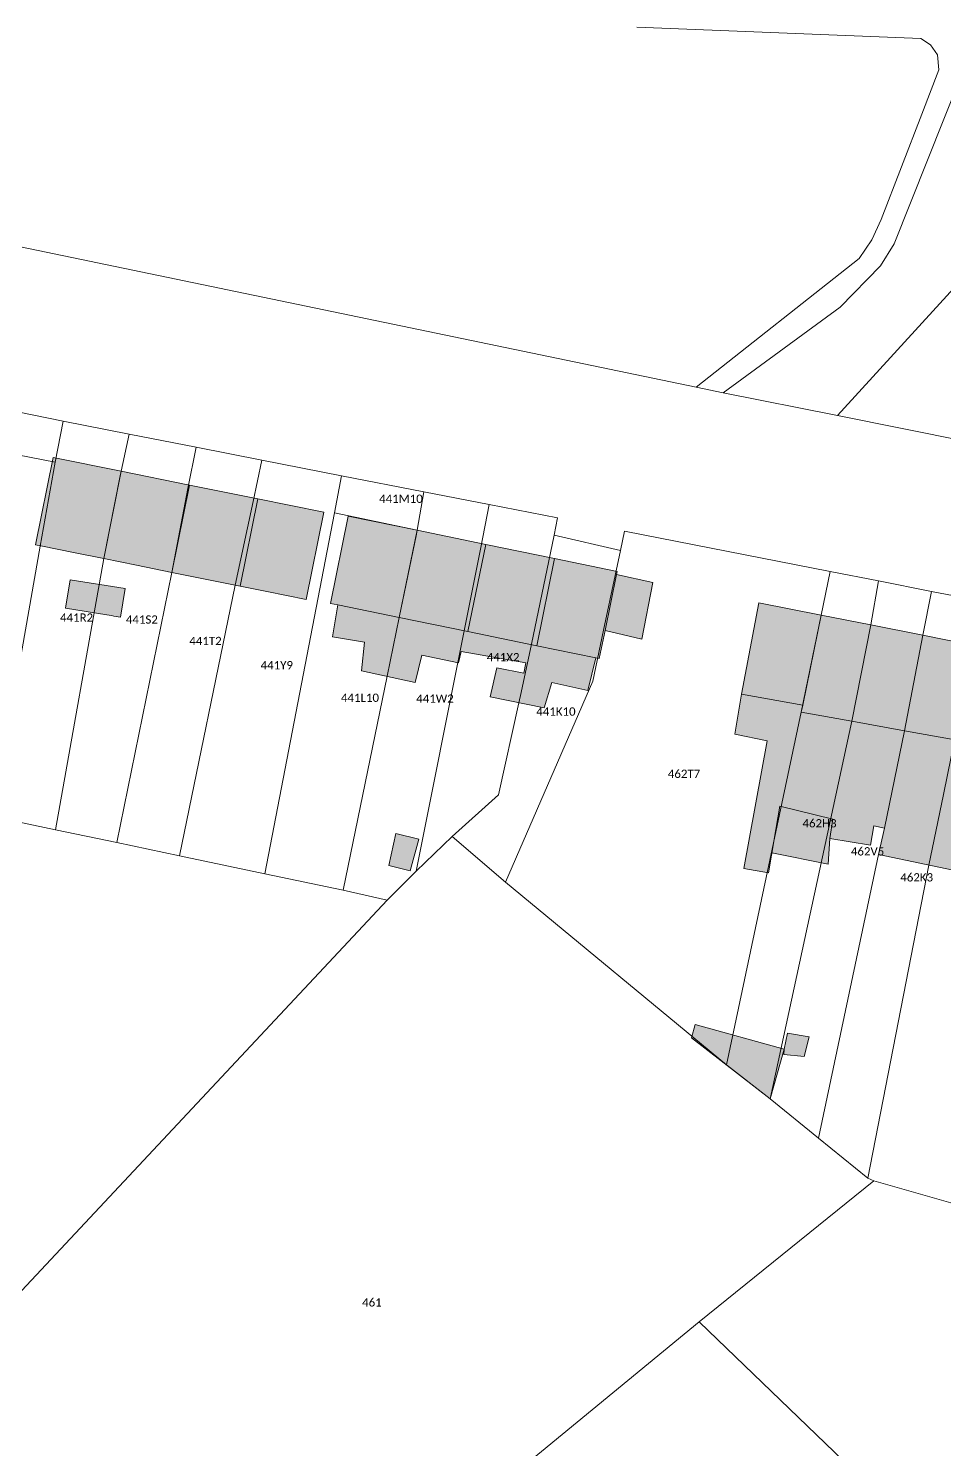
# Model space of a CAD drawing. Header units: metres. Extents: x 113120 to 240396, y 120329 to 242116.
# Drawn here: x 120869.3 to 120958.1, y 121408.6 to 121546.4 of the extents above; entities that cross this region are included whole.
import ezdxf

# ---------------------------------------------------------------- set-up
doc = ezdxf.new("R2010")
doc.units = ezdxf.units.M
doc.header["$LTSCALE"] = 3
for name, color, linetype, lineweight in [('Bpn_CaPa', 78, 'Continuous', 0), ('Bpn_ReBu', 4, 'Continuous', 0), ('Bpt_CaNu', 7, 'Continuous', 0), ('Hachure bâtiment', 11, 'Continuous', 0)]:
    doc.layers.add(name, color=color, linetype=linetype, lineweight=lineweight)
doc.styles.add('Legend', font='')
doc.styles.get('Legend').set_extended_font_data('Calibri')

msp = doc.modelspace()

# ---------------------------------------------------------------- hatches: boundary and pattern name
at = {"layer": 'Hachure bâtiment'}
h = msp.add_hatch(color=256, dxfattribs=at)
h.dxf.hatch_style = 1
h.paths.add_polyline_path([(120878.3, 121503.44), (120876.6, 121494.98), (120873.85, 121495.54), (120870.5, 121496.21), (120869.99, 121496.32), (120871.69, 121504.77)])
h = msp.add_hatch(color=256, dxfattribs=at)
h.dxf.hatch_style = 1
h.paths.add_polyline_path([(120884.92, 121502.1), (120883.22, 121493.64), (120879.79, 121494.34), (120876.6, 121494.98), (120878.3, 121503.44)])
h = msp.add_hatch(color=256, dxfattribs=at)
h.dxf.hatch_style = 1
h.paths.add_polyline_path([(120891.53, 121500.77), (120889.83, 121492.31), (120886.6, 121492.96), (120883.22, 121493.64), (120884.92, 121502.1)])
h = msp.add_hatch(color=256, dxfattribs=at)
h.dxf.hatch_style = 1
h.paths.add_polyline_path([(120897.94, 121499.48), (120896.22, 121491.02), (120892.42, 121491.79), (120889.83, 121492.31), (120891.53, 121500.77)])
h = msp.add_hatch(color=256, dxfattribs=at)
h.dxf.hatch_style = 1
h.paths.add_polyline_path([(120906.97, 121497.72), (120905.24, 121489.26), (120899.3, 121490.48), (120898.57, 121490.63), (120900.3, 121499.1)])
h = msp.add_hatch(color=256, dxfattribs=at)
h.dxf.hatch_style = 1
h.paths.add_polyline_path([(120913.63, 121496.35), (120911.9, 121487.9), (120905.24, 121489.26), (120906.97, 121497.72)])
h = msp.add_hatch(color=256, dxfattribs=at)
h.dxf.hatch_style = 1
h.paths.add_polyline_path([(120920.3, 121494.97), (120918.57, 121486.53), (120911.9, 121487.9), (120913.63, 121496.35)])
h = msp.add_hatch(color=256, dxfattribs=at)
h.dxf.hatch_style = 1
h.paths.add_polyline_path([(120926.37, 121493.72), (120926.31, 121493.42), (120925.19, 121488.02), (120924.62, 121485.28), (120924.3, 121485.35), (120918.57, 121486.53), (120920.3, 121494.97)])
h = msp.add_hatch(color=256, dxfattribs=at)
h.dxf.hatch_style = 1
h.paths.add_polyline_path([(120877.58, 121489.41), (120877.36, 121489.45), (120876.9, 121489.52), (120872.89, 121490.16), (120873.34, 121492.93), (120878.68, 121492.08), (120878.24, 121489.31)])
h = msp.add_hatch(color=256, dxfattribs=at)
h.dxf.hatch_style = 1
h.paths.add_polyline_path([(120929.84, 121492.65), (120928.77, 121487.17), (120925.19, 121488.02), (120926.31, 121493.42)])
h = msp.add_hatch(color=256, dxfattribs=at)
h.dxf.hatch_style = 1
h.paths.add_polyline_path([(120905.24, 121489.26), (120911.9, 121487.9), (120918.57, 121486.53), (120924.3, 121485.35), (120923.52, 121482.2), (120920.04, 121482.97), (120919.3, 121480.5), (120914.07, 121481.58), (120914.69, 121484.37), (120917.32, 121483.87), (120917.52, 121484.87), (120911.24, 121485.97), (120911, 121484.87), (120907.44, 121485.62), (120906.79, 121482.97), (120901.6, 121484.1), (120901.89, 121486.88), (120898.79, 121487.38), (120899.3, 121490.48)])
h = msp.add_hatch(color=256, dxfattribs=at)
h.dxf.hatch_style = 1
h.paths.add_polyline_path([(120946.14, 121489.5), (120944.37, 121480.77), (120938.42, 121481.83), (120940.1, 121490.7)])
h = msp.add_hatch(color=256, dxfattribs=at)
h.dxf.hatch_style = 1
h.paths.add_polyline_path([(120950.95, 121488.54), (120949.12, 121479.21), (120944.2, 121480.1), (120944.37, 121480.77), (120946.14, 121489.5)])
h = msp.add_hatch(color=256, dxfattribs=at)
h.dxf.hatch_style = 1
h.paths.add_polyline_path([(120956, 121487.54), (120954.22, 121478.29), (120949.12, 121479.21), (120950.95, 121488.54)])
h = msp.add_hatch(color=256, dxfattribs=at)
h.dxf.hatch_style = 1
h.paths.add_polyline_path([(120960.95, 121486.56), (120959.12, 121477.41), (120954.22, 121478.29), (120956, 121487.54)])
h = msp.add_hatch(color=256, dxfattribs=at)
h.dxf.hatch_style = 1
h.paths.add_polyline_path([(120946.98, 121467.83), (120946.82, 121465.37), (120941.36, 121466.46), (120942.14, 121470.97), (120947.27, 121469.73)], flags=16)
h.paths.add_polyline_path([(120944.37, 121480.77), (120944.2, 121480.1), (120949.12, 121479.21), (120954.22, 121478.29), (120959.12, 121477.41), (120963.9, 121476.55), (120962.2, 121467.53), (120959.72, 121468.02), (120958.92, 121464.78), (120951.69, 121466.28), (120952.27, 121468.83), (120951.24, 121469.08), (120950.92, 121467.2), (120946.98, 121467.83), (120947.27, 121469.73), (120942.14, 121470.97), (120941.02, 121464.5), (120938.64, 121464.93), (120940.89, 121477.3), (120937.77, 121477.97), (120938.42, 121481.83)])
h = msp.add_hatch(color=256, dxfattribs=at)
h.dxf.hatch_style = 1
h.paths.add_polyline_path([(120907.14, 121467.78), (120906.3, 121464.7), (120904.24, 121465.22), (120904.92, 121468.32)])
h = msp.add_hatch(color=256, dxfattribs=at)
h.dxf.hatch_style = 1
h.paths.add_polyline_path([(120942.54, 121447.43), (120941.2, 121442.62), (120933.57, 121448.52), (120933.92, 121449.8)])
h = msp.add_hatch(color=256, dxfattribs=at)
h.dxf.hatch_style = 1
h.paths.add_polyline_path([(120944.99, 121448.62), (120944.5, 121446.7), (120942.51, 121446.92), (120942.54, 121447.43), (120942.87, 121448.97)])

# ---------------------------------------------------------------- linework, layer by layer
at = {"layer": 'Bpn_CaPa'}
for points in [[(120989.12, 121554.18), (120947.72, 121508.86), (120936.64, 121511.05), (120947.98, 121519.35), (120951.88, 121523.36), (120953.21, 121525.47), (120959.68, 121541.72), (120961.66, 121544.54), (120963.18, 121545.7), (120969.66, 121547.3)], [(120969.66, 121547.3), (120963.18, 121545.7), (120961.66, 121544.54), (120959.68, 121541.72), (120953.21, 121525.47), (120951.88, 121523.36), (120947.98, 121519.35), (120936.64, 121511.05), (120934.03, 121511.6), (120949.81, 121524.05), (120951.04, 121525.88), (120951.97, 121527.83), (120955.91, 121538.05), (120957.54, 121542.36), (120957.43, 121543.82), (120956.73, 121544.78), (120955.8, 121545.39), (120928.28, 121546.47)], [(120928.28, 121546.47), (120955.8, 121545.39), (120956.73, 121544.78), (120957.43, 121543.82), (120957.54, 121542.36), (120955.91, 121538.05), (120951.97, 121527.83), (120951.04, 121525.88), (120949.81, 121524.05), (120934.03, 121511.6), (120934.03, 121511.6), (120848.29, 121529.38)], [(120798.86, 121523.38), (120872.69, 121508.3), (120871.9, 121504.33), (120871.9, 121504.33), (120864.4, 121505.79)], [(120868.13, 121469.48), (120871.94, 121468.68), (120877.87, 121467.44), (120883.95, 121466.16), (120892.23, 121464.43), (120899.82, 121462.84), (120904.07, 121461.87), (120865.31, 121420.48)]]:
    msp.add_lwpolyline(points, dxfattribs=at)
for points in [[(120993.86, 121549.72), (120981.87, 121534.65), (120974.7, 121525.43), (120970.84, 121528.52), (120963.14, 121519.38), (120969.36, 121518.55), (120966.52, 121505.07), (120947.72, 121508.86), (120989.12, 121554.18), (120993.86, 121549.72)], [(120879.08, 121507.05), (120878.21, 121502.99), (120876.6, 121494.98), (120871.94, 121468.68), (120868.13, 121469.48), (120865.65, 121470), (120866.85, 121476.11), (120867.92, 121481.81), (120870.46, 121496.18), (120871.9, 121504.33), (120872.69, 121508.3), (120879.08, 121507.05)], [(120867.92, 121481.81), (120860.92, 121495.88), (120857.11, 121503.3), (120862.76, 121506.21), (120863.91, 121505.91), (120863.85, 121505.62), (120864.2, 121505.55), (120864.2, 121505.58), (120864.36, 121505.55), (120864.4, 121505.79), (120871.9, 121504.33), (120870.46, 121496.18), (120867.92, 121481.81)], [(120879.08, 121507.05), (120885.56, 121505.78), (120884.77, 121501.76), (120883.22, 121493.64), (120877.87, 121467.44), (120871.94, 121468.68), (120876.6, 121494.98), (120878.21, 121502.99), (120879.08, 121507.05)], [(120891.93, 121504.53), (120891.09, 121500.5), (120889.34, 121492.41), (120883.95, 121466.16), (120877.87, 121467.44), (120883.22, 121493.64), (120884.77, 121501.76), (120885.56, 121505.78), (120891.93, 121504.53)], [(120898.97, 121499.4), (120892.23, 121464.43), (120883.95, 121466.16), (120889.34, 121492.41), (120891.09, 121500.5), (120891.93, 121504.53), (120899.66, 121503.01), (120898.97, 121499.4)], [(120898.97, 121499.4), (120899.66, 121503.01), (120907.64, 121501.45), (120906.97, 121497.72), (120898.97, 121499.4)], [(120899.82, 121462.84), (120904.07, 121483.57), (120905.24, 121489.26), (120906.92, 121497.34), (120906.97, 121497.72), (120907.64, 121501.45), (120913.97, 121500.21), (120913.17, 121496.04), (120911.54, 121487.97), (120906.88, 121464.67), (120904.07, 121461.87), (120899.82, 121462.84)], [(120899.82, 121462.84), (120892.23, 121464.43), (120898.97, 121499.4), (120906.97, 121497.72), (120906.92, 121497.34), (120905.24, 121489.26), (120904.07, 121483.57), (120899.82, 121462.84)], [(120920.27, 121497.25), (120919.74, 121494.76), (120918.05, 121486.69), (120917.06, 121482.01), (120916.85, 121481), (120914.86, 121472.06), (120910.37, 121468.03), (120906.88, 121464.67), (120911.54, 121487.97), (120913.17, 121496.04), (120913.97, 121500.21), (120920.59, 121498.91), (120920.27, 121497.25)], [(120936.96, 121445.9), (120915.56, 121463.61), (120924, 121483.08), (120925.05, 121488.04), (120926.18, 121493.34), (120926.69, 121495.77), (120927.08, 121497.64), (120947.01, 121493.73), (120946.14, 121489.5), (120944.2, 121480.1), (120936.96, 121445.9)], [(120920.27, 121497.25), (120926.69, 121495.77), (120926.18, 121493.34), (120925.05, 121488.04), (120924, 121483.08), (120915.56, 121463.61), (120910.37, 121468.03), (120914.86, 121472.06), (120916.85, 121481), (120917.06, 121482.01), (120918.05, 121486.69), (120919.74, 121494.76), (120920.27, 121497.25)], [(120936.96, 121445.9), (120944.2, 121480.1), (120946.14, 121489.5), (120947.01, 121493.73), (120951.71, 121492.81), (120950.95, 121488.54), (120949.12, 121479.21), (120941.2, 121442.62), (120936.96, 121445.9)], [(120945.89, 121438.8), (120941.2, 121442.62), (120949.12, 121479.21), (120950.95, 121488.54), (120951.71, 121492.81), (120956.83, 121491.8), (120956, 121487.54), (120954.22, 121478.29), (120952.27, 121468.83), (120951.69, 121466.28), (120945.89, 121438.8)], [(120945.89, 121438.8), (120951.69, 121466.28), (120952.27, 121468.83), (120954.22, 121478.29), (120956, 121487.54), (120956.83, 121491.8), (120961.74, 121490.84), (120960.95, 121486.56), (120958.01, 121472.1), (120957.1, 121467.74), (120956.59, 121465.27), (120950.67, 121434.91), (120945.89, 121438.8)], [(120963.19, 121446.11), (120960.52, 121432), (120951.23, 121434.66), (120950.67, 121434.91), (120956.59, 121465.27), (120957.1, 121467.74), (120958.01, 121472.1), (120960.95, 121486.56), (120961.74, 121490.84), (120971.64, 121488.9), (120970.76, 121484.64), (120968.72, 121474.38), (120968.34, 121472.91), (120965.31, 121458.02), (120964.71, 121454.75), (120963.19, 121446.11)], [(120936.96, 121445.9), (120941.2, 121442.62), (120945.89, 121438.8), (120950.67, 121434.91), (120951.23, 121434.66), (120934.3, 121420.99), (120895.4, 121388.97), (120879.76, 121376.9), (120847.07, 121399.27), (120848.35, 121400.77), (120855.39, 121408.98), (120865.31, 121420.48), (120904.07, 121461.87), (120906.88, 121464.67), (120910.37, 121468.03), (120915.56, 121463.61), (120936.96, 121445.9)], [(121024.98, 121427.92), (121033.01, 121425.94), (121044.23, 121423.47), (121034.04, 121412.26), (121082.34, 121365.69), (121073.61, 121363.3), (121060.95, 121350.09), (121054.77, 121342.59), (121046.13, 121332.19), (121043.74, 121330.41), (121041.77, 121317.52), (120934.3, 121420.99), (120951.23, 121434.66), (120960.52, 121432), (120996.06, 121421.25), (121012.78, 121416.28), (121023.51, 121428.28), (121024.69, 121428), (121024.98, 121427.92)], [(121041.77, 121317.52), (121039.87, 121312.3), (121035.28, 121303.19), (121027.9, 121294.29), (121015.74, 121278.43), (120895.4, 121388.97), (120934.3, 121420.99), (121041.77, 121317.52)]]:
    msp.add_lwpolyline(points, close=True, dxfattribs=at)
at = {"layer": 'Bpn_ReBu'}
for points in [[(120878.3, 121503.44), (120876.6, 121494.98), (120873.85, 121495.54), (120870.5, 121496.21), (120869.99, 121496.32), (120871.69, 121504.77), (120878.3, 121503.44)], [(120884.92, 121502.1), (120883.22, 121493.64), (120879.79, 121494.34), (120876.6, 121494.98), (120878.3, 121503.44), (120884.92, 121502.1)], [(120891.53, 121500.77), (120889.83, 121492.31), (120886.6, 121492.96), (120883.22, 121493.64), (120884.92, 121502.1), (120891.53, 121500.77)], [(120897.94, 121499.48), (120896.22, 121491.02), (120892.42, 121491.79), (120889.83, 121492.31), (120891.53, 121500.77), (120897.94, 121499.48)], [(120906.97, 121497.72), (120905.24, 121489.26), (120899.3, 121490.48), (120898.57, 121490.63), (120900.3, 121499.1), (120906.97, 121497.72)], [(120913.63, 121496.35), (120911.9, 121487.9), (120905.24, 121489.26), (120906.97, 121497.72), (120913.63, 121496.35)], [(120920.3, 121494.97), (120918.57, 121486.53), (120911.9, 121487.9), (120913.63, 121496.35), (120920.3, 121494.97)], [(120926.37, 121493.72), (120926.31, 121493.42), (120925.19, 121488.02), (120924.62, 121485.28), (120924.3, 121485.35), (120918.57, 121486.53), (120920.3, 121494.97), (120926.37, 121493.72)], [(120877.58, 121489.41), (120877.36, 121489.45), (120876.9, 121489.52), (120872.89, 121490.16), (120873.34, 121492.93), (120878.68, 121492.08), (120878.24, 121489.31), (120877.58, 121489.41)], [(120929.84, 121492.65), (120928.77, 121487.17), (120925.19, 121488.02), (120926.31, 121493.42), (120929.84, 121492.65)], [(120905.24, 121489.26), (120911.9, 121487.9), (120918.57, 121486.53), (120924.3, 121485.35), (120923.52, 121482.2), (120920.04, 121482.97), (120919.3, 121480.5), (120914.07, 121481.58), (120914.69, 121484.37), (120917.32, 121483.87), (120917.52, 121484.87), (120911.24, 121485.97), (120911, 121484.87), (120907.44, 121485.62), (120906.79, 121482.97), (120901.6, 121484.1), (120901.89, 121486.88), (120898.79, 121487.38), (120899.3, 121490.48), (120905.24, 121489.26)], [(120946.14, 121489.5), (120944.37, 121480.77), (120938.42, 121481.83), (120940.1, 121490.7), (120946.14, 121489.5)], [(120950.95, 121488.54), (120949.12, 121479.21), (120944.2, 121480.1), (120944.37, 121480.77), (120946.14, 121489.5), (120950.95, 121488.54)], [(120956, 121487.54), (120954.22, 121478.29), (120949.12, 121479.21), (120950.95, 121488.54), (120956, 121487.54)], [(120960.95, 121486.56), (120959.12, 121477.41), (120954.22, 121478.29), (120956, 121487.54), (120960.95, 121486.56)], [(120944.37, 121480.77), (120944.2, 121480.1), (120949.12, 121479.21), (120954.22, 121478.29), (120959.12, 121477.41), (120963.9, 121476.55), (120962.2, 121467.53), (120959.72, 121468.02), (120958.92, 121464.78), (120951.69, 121466.28), (120952.27, 121468.83), (120951.24, 121469.08), (120950.92, 121467.2), (120946.98, 121467.83), (120947.27, 121469.73), (120942.14, 121470.97), (120941.02, 121464.5), (120938.64, 121464.93), (120940.89, 121477.3), (120937.77, 121477.97), (120938.42, 121481.83), (120944.37, 121480.77)], [(120946.98, 121467.83), (120946.82, 121465.37), (120941.36, 121466.46), (120942.14, 121470.97), (120947.27, 121469.73), (120946.98, 121467.83)], [(120907.14, 121467.78), (120906.3, 121464.7), (120904.24, 121465.22), (120904.92, 121468.32), (120907.14, 121467.78)], [(120942.54, 121447.43), (120941.2, 121442.62), (120933.57, 121448.52), (120933.92, 121449.8), (120942.54, 121447.43)], [(120944.99, 121448.62), (120944.5, 121446.7), (120942.51, 121446.92), (120942.54, 121447.43), (120942.87, 121448.97), (120944.99, 121448.62)]]:
    msp.add_lwpolyline(points, close=True, dxfattribs=at)

# ---------------------------------------------------------------- texts
at = {"layer": 'Bpt_CaNu', "char_height": 0.8, "attachment_point": 7, "style": 'Legend'}
for s, insert in [('441M10', (120903.3, 121500.37)), ('441R2', (120872.37, 121488.86)), ('441S2', (120878.75, 121488.66)), ('441T2', (120884.9, 121486.59)), ('441X2', (120913.73, 121485.02)), ('441Y9', (120891.81, 121484.24)), ('441L10', (120899.6, 121481.08)), ('441W2', (120906.89, 121481)), ('441K10', (120918.53, 121479.74)), ('462T7', (120931.28, 121473.71)), ('462H3', (120944.33, 121468.91)), ('462V5', (120949.02, 121466.19)), ('462K3', (120953.81, 121463.67)), ('461', (120901.65, 121422.47))]:
    msp.add_mtext(s, dxfattribs=dict(at, insert=insert))

doc.saveas('drawing.dxf')
